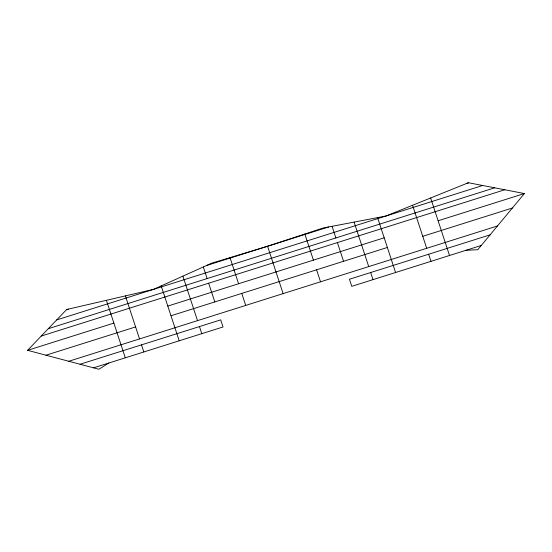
<?xml version="1.0" encoding="UTF-8"?>
<svg xmlns="http://www.w3.org/2000/svg" width="552" height="552" viewBox="0 0 552 552"><rect width="100%" height="100%" fill="white"/><g stroke="black" fill="none" stroke-linecap="round" stroke-linejoin="round"><path stroke-width="0.83" d="M108.772 363.03L98.918 369.267L27.6 350.327L66.647 309.52L153.408 289.407L211.74 263.159L267.568 246.254L322.968 228.059L385.965 216.011L468.4 182.733L524.4 193.545L477.749 249.711L466.033 250.277M66.454 309.727L68.344 309.127M206.441 265.546L328.695 226.962M466.785 183.381L468.682 182.788M56.69 319.925L482.683 185.486M48.293 328.702L494.723 187.811M41.269 336.044L504.797 189.757M27.6 350.327L113.885 323.099M167.808 306.077L384.192 237.795M438.115 220.772L524.4 193.545M45.982 355.212L135.599 326.929M170.989 315.758L387.366 247.468M422.756 236.304L512.38 208.021M68.772 361.263L497.469 225.968M80.047 364.258L220.696 319.87L223.029 326.97L93.523 367.839M490.093 234.848L349.444 279.236L351.776 286.336L481.275 245.467M430.629 197.982L449.521 255.486M412.565 205.268L426.703 248.303M428.649 254.237L430.981 261.337M377.568 217.619L395.591 272.509M354.115 222.104L368.729 266.602M370.682 272.536L373.007 279.636M332.062 226.32L335.885 237.94M337.41 242.583L343.551 261.296M304.835 234.013L313.412 260.13M316.593 269.811L320.533 281.81M267.568 246.254L283.121 293.616M230.011 257.625L238.588 283.742M241.769 293.422L245.709 305.422M203.315 266.954L207.131 278.574M208.656 283.217L214.804 301.93M182.898 276.138L197.512 320.636M199.458 326.57L201.79 333.67M161.184 285.908L179.207 340.798M125.407 295.9L139.539 338.928M141.491 344.869L143.824 351.962M106.398 300.302L125.283 357.813"/></g></svg>
